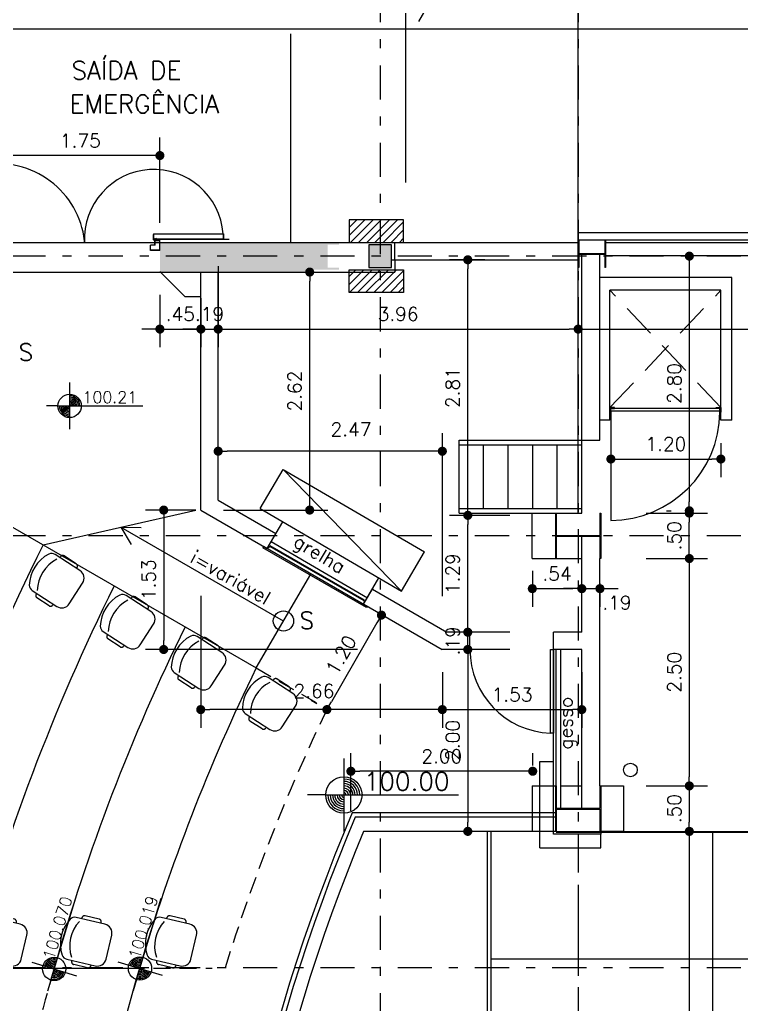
# Model space of a CAD drawing. Extents: x -14 to 107, y -33 to 53.
# Drawn here: x 45.4 to 53.34, y 33.62 to 44.45 of the extents above; entities that cross this region are included whole.
import ezdxf
from ezdxf.enums import TextEntityAlignment as Align

# ---------------------------------------------------------------- set-up
doc = ezdxf.new("R2010")
doc.units = 0
doc.header["$LTSCALE"] = 1.5
doc.header["$MEASUREMENT"] = 0
for name, pattern in [('DASHDOT', [1, 0.5, -0.25, 0, -0.25]), ('HIDDEN', [0.375, 0.25, -0.125]), ('HIDDEN2', [0.1875, 0.125, -0.0625])]:
    doc.linetypes.add(name, pattern=pattern)
doc.layers.get('0').update_dxf_attribs({"linetype": 'CONTINUOUS'})
doc.layers.get('DEFPOINTS').update_dxf_attribs({"linetype": 'CONTINUOUS'})
for name, color, linetype in [('A-MOBILIA', 1, 'CONTINUOUS'), ('A-PAREDE', 3, 'CONTINUOUS'), ('A-PORTAS', 7, 'CONTINUOUS'), ('A-SOLEIRA', 1, 'CONTINUOUS'), ('COTAS', 7, 'CONTINUOUS'), ('EIXOS', 32, 'DASHDOT'), ('EQUIP', 7, 'CONTINUOUS'), ('ESTR-METÁLICA', 4, 'CONTINUOUS'), ('FURO', 4, 'CONTINUOUS'), ('N-HACHURA', 1, 'HIDDEN'), ('N-LNHVISTA', 7, 'CONTINUOUS'), ('N-NOTACOES', 6, 'CONTINUOUS'), ('N-PROJEÇÃO', 1, 'HIDDEN'), ('N-TEXTO', 7, 'CONTINUOUS'), ('PILAR', 7, 'CONTINUOUS'), ('PILAREXIST', 7, 'CONTINUOUS'), ('PILARNOVO', 4, 'CONTINUOUS'), ('PISOPALCO', 1, 'CONTINUOUS'), ('PLACA-PRE-MOLDADA', 6, 'CONTINUOUS'), ('PLATEIA1', 7, 'CONTINUOUS'), ('REVEST', 2, 'CONTINUOUS'), ('SOLID', 251, 'CONTINUOUS'), ('T-FOLHA', 7, 'CONTINUOUS')]:
    doc.layers.add(name, color=color, linetype=linetype)
doc.layers.get('DEFPOINTS').off()
doc.styles.add('COTA', font='romans.shx')
doc.styles.add('REGUA-080', font='simplex', dxfattribs={"height": 0.15})
doc.styles.add('ROMANS', font='romans')
doc.dimstyles.new('DG060-1', dxfattribs={"dimscale": 0.1, "dimtxt": 1.5, "dimasz": 1, "dimexe": 2, "dimexo": 2.5, "dimgap": 0.9, "dimtad": 1, "dimzin": 4, "dimdsep": 46, "dimtxsty": 'COTA', "dimblk": 'DOT', "dimblk1": 'DOT', "dimblk2": 'DOT', "dimsah": 1, "dimcen": 0.09, "dimclrd": 1, "dimclre": 1, "dimclrt": 2, "dimadec": 0, "dimazin": 0, "dimtfac": 1, "dimtdec": 4, "dimtix": 1, "dimtmove": 2, "dimatfit": 3, "dimldrblk": 'DOT', "dimfxl": 1, "dimtvp": 2, "dimtolj": 1, "dimtzin": 0, "dimarcsym": 0})

# ---------------------------------------------------------------- blocks, each defined once
blk = doc.blocks.new('N-1109')
at = {"layer": 'N-NOTACOES'}
blk.add_line((0, 0.0315), (0, 0), dxfattribs=at)
blk.add_lwpolyline([(0.00146, 0.03155), (0.00546, 0.02463), (0.00146, 0.0177)], dxfattribs=at)
at = {"layer": 'N-NOTACOES', "style": 'ROMANS'}
blk.add_attdef('A', (-0.00562, 0.02217), '', height=0.004, dxfattribs=at)
blk = doc.blocks.new('CADEIRA55')
at = {"layer": 'A-MOBILIA'}
for p, q in [((-0.273, -0.363), (-0.273, -0.205)), ((-0.233, -0.117), (-0.233, -0.438)), ((0.237, -0.438), (0.237, -0.112)), ((0.277, -0.363), (0.277, -0.205)), ((-0.133, -0.538), (0.137, -0.538))]:
    blk.add_line(p, q, dxfattribs=at)
at = {"layer": 'A-MOBILIA', "linetype": 'HIDDEN'}
for p, q in [((-0.233, -0.175), (-0.243, -0.175)), ((0.237, -0.175), (0.247, -0.175)), ((-0.233, -0.393), (-0.243, -0.393)), ((0.237, -0.393), (0.247, -0.393))]:
    blk.add_line(p, q, dxfattribs=at)
at = {"layer": 'A-MOBILIA'}
for centre, radius, start, end in [((0.006, -0.397), 0.397, 60.2956, 121.4861), ((-0.163, -0.117), 0.07, 123.0438, 180), ((0.006, -0.502), 0.397, 60.2956, 121.4861), ((0.167, -0.112), 0.07, 0, 58.8307), ((-0.133, -0.438), 0.1, 180, 270), ((0.137, -0.438), 0.1, 270, 0)]:
    blk.add_arc(centre, radius, start, end, dxfattribs=at)
at = {"layer": 'A-MOBILIA', "linetype": 'HIDDEN'}
for centre, start, end in [((-0.243, -0.205), 90, 180), ((0.247, -0.205), 0, 90), ((-0.243, -0.363), 180, 270), ((0.247, -0.363), 270, 0)]:
    blk.add_arc(centre, 0.03, start, end, dxfattribs=at)
blk = doc.blocks.new('DOT')
at = {"color": 0, "linetype": 'ByBlock'}
blk.add_line((-0.5, 0), (-1, 0), dxfattribs=at)
at = {"color": 0, "linetype": 'ByBlock', "const_width": 0.5}
blk.add_lwpolyline([(-0.25, 0, 1), (0.25, 0, 1)], format="xyb", close=True, dxfattribs=at)
blk = doc.blocks.new('*D34')
at = {"color": 1, "linetype": 'ByBlock'}
for p, q in [((51.544, 39.753), (51.544, 46.713)), ((65.735, 40.65), (65.735, 46.713)), ((51.644, 46.513), (65.635, 46.513))]:
    blk.add_line(p, q, dxfattribs=at)
at = {"color": 1, "linetype": 'ByBlock', "xscale": 0.1, "yscale": 0.1, "zscale": 0.1, "rotation": 180}
blk.add_blockref('DOT', (51.544, 46.513), dxfattribs=at)
at = {"color": 1, "linetype": 'ByBlock', "xscale": 0.1, "yscale": 0.1, "zscale": 0.1}
blk.add_blockref('DOT', (65.735, 46.513), dxfattribs=at)
at = {"color": 2, "linetype": 'ByBlock', "insert": (58.639, 46.678), "char_height": 0.15, "attachment_point": 5, "style": 'COTA'}
blk.add_mtext('\\A1;14.19', dxfattribs=at)
blk = doc.blocks.new('*D62')
at = {"color": 1, "linetype": 'ByBlock'}
for p, q in [((46.944, 41.425), (46.944, 40.848)), ((47.395, 41.389), (47.395, 40.848)), ((46.844, 41.048), (46.744, 41.048)), ((46.944, 41.048), (47.395, 41.048)), ((47.495, 41.048), (47.595, 41.048))]:
    blk.add_line(p, q, dxfattribs=at)
at = {"color": 1, "linetype": 'ByBlock', "xscale": 0.1, "yscale": 0.1, "zscale": 0.1}
blk.add_blockref('DOT', (46.944, 41.048), dxfattribs=at)
at = {"color": 1, "linetype": 'ByBlock', "xscale": 0.1, "yscale": 0.1, "zscale": 0.1, "rotation": 180}
blk.add_blockref('DOT', (47.395, 41.048), dxfattribs=at)
at = {"color": 2, "linetype": 'ByBlock', "insert": (47.169, 41.213), "char_height": 0.15, "attachment_point": 5, "style": 'COTA'}
blk.add_mtext('\\A1;.45', dxfattribs=at)
blk = doc.blocks.new('*D63')
at = {"color": 1, "linetype": 'ByBlock'}
for p, q in [((47.585, 41.633), (47.585, 40.848)), ((47.395, 41.389), (47.395, 40.848)), ((47.295, 41.048), (47.195, 41.048)), ((47.395, 41.048), (47.585, 41.048)), ((47.685, 41.048), (47.785, 41.048))]:
    blk.add_line(p, q, dxfattribs=at)
at = {"color": 1, "linetype": 'ByBlock', "xscale": 0.1, "yscale": 0.1, "zscale": 0.1}
blk.add_blockref('DOT', (47.395, 41.048), dxfattribs=at)
at = {"color": 1, "linetype": 'ByBlock', "xscale": 0.1, "yscale": 0.1, "zscale": 0.1, "rotation": 180}
blk.add_blockref('DOT', (47.585, 41.048), dxfattribs=at)
at = {"color": 2, "linetype": 'ByBlock', "insert": (47.49, 41.213), "char_height": 0.15, "attachment_point": 5, "style": 'COTA'}
blk.add_mtext('\\A1;.19', dxfattribs=at)
blk = doc.blocks.new('*D64')
at = {"color": 1, "linetype": 'ByBlock'}
for p, q in [((47.585, 41.739), (47.585, 40.848)), ((51.545, 40.912), (51.545, 41.248)), ((47.685, 41.048), (51.445, 41.048))]:
    blk.add_line(p, q, dxfattribs=at)
at = {"color": 1, "linetype": 'ByBlock', "xscale": 0.1, "yscale": 0.1, "zscale": 0.1, "rotation": 180}
blk.add_blockref('DOT', (47.585, 41.048), dxfattribs=at)
at = {"color": 1, "linetype": 'ByBlock', "xscale": 0.1, "yscale": 0.1, "zscale": 0.1}
blk.add_blockref('DOT', (51.545, 41.048), dxfattribs=at)
at = {"color": 2, "linetype": 'ByBlock', "insert": (49.565, 41.213), "char_height": 0.15, "attachment_point": 5, "style": 'COTA'}
blk.add_mtext('\\A1;3.96', dxfattribs=at)
blk = doc.blocks.new('*D65')
at = {"color": 1, "linetype": 'ByBlock'}
for p, q in [((59.823, 41.807), (59.823, 40.848)), ((51.545, 40.912), (51.545, 41.248)), ((51.645, 41.048), (59.723, 41.048))]:
    blk.add_line(p, q, dxfattribs=at)
at = {"color": 1, "linetype": 'ByBlock', "xscale": 0.1, "yscale": 0.1, "zscale": 0.1, "rotation": 180}
blk.add_blockref('DOT', (51.545, 41.048), dxfattribs=at)
at = {"color": 1, "linetype": 'ByBlock', "xscale": 0.1, "yscale": 0.1, "zscale": 0.1}
blk.add_blockref('DOT', (59.823, 41.048), dxfattribs=at)
at = {"color": 2, "linetype": 'ByBlock', "insert": (55.684, 41.213), "char_height": 0.15, "attachment_point": 5, "style": 'COTA'}
blk.add_mtext('\\A1;8.28', dxfattribs=at)
blk = doc.blocks.new('*D69')
at = {"color": 1, "linetype": 'ByBlock'}
for p, q in [((47.344, 41.675), (48.792, 41.675)), ((48.592, 39.158), (48.592, 41.575)), ((47.643, 39.058), (48.792, 39.058))]:
    blk.add_line(p, q, dxfattribs=at)
at = {"color": 1, "linetype": 'ByBlock', "xscale": 0.1, "yscale": 0.1, "zscale": 0.1}
for p, rotation in [((48.592, 41.675), 90), ((48.592, 39.058), 270)]:
    blk.add_blockref('DOT', p, dxfattribs=dict(at, rotation=rotation))
at = {"color": 2, "linetype": 'ByBlock', "insert": (48.427, 40.366), "char_height": 0.15, "attachment_point": 5, "rotation": 90, "style": 'COTA'}
blk.add_mtext('\\A1;2.62', dxfattribs=at)
blk = doc.blocks.new('*D70')
at = {"color": 1, "linetype": 'ByBlock'}
for p, q in [((51.585, 38.232), (51.585, 38.394)), ((51.785, 38.25), (51.785, 37.994)), ((51.485, 38.194), (51.385, 38.194)), ((51.585, 38.194), (51.785, 38.194)), ((51.585, 38.194), (51.785, 38.194)), ((51.885, 38.194), (51.985, 38.194))]:
    blk.add_line(p, q, dxfattribs=at)
at = {"color": 1, "linetype": 'ByBlock', "xscale": 0.1, "yscale": 0.1, "zscale": 0.1}
blk.add_blockref('DOT', (51.585, 38.194), dxfattribs=at)
at = {"color": 1, "linetype": 'ByBlock', "xscale": 0.1, "yscale": 0.1, "zscale": 0.1, "rotation": 180}
blk.add_blockref('DOT', (51.785, 38.194), dxfattribs=at)
at = {"color": 2, "linetype": 'ByBlock', "insert": (51.972, 38.04), "char_height": 0.15, "attachment_point": 5, "style": 'COTA'}
blk.add_mtext('\\A1;.19', dxfattribs=at)
blk = doc.blocks.new('*D71')
at = {"color": 1, "linetype": 'ByBlock'}
for p, q in [((52.295, 38.525), (52.968, 38.525)), ((52.768, 38.425), (52.768, 36.125)), ((52.295, 36.025), (52.968, 36.025))]:
    blk.add_line(p, q, dxfattribs=at)
at = {"color": 1, "linetype": 'ByBlock', "xscale": 0.1, "yscale": 0.1, "zscale": 0.1}
for p, rotation in [((52.768, 38.525), 90), ((52.768, 36.025), 270)]:
    blk.add_blockref('DOT', p, dxfattribs=dict(at, rotation=rotation))
at = {"color": 2, "linetype": 'ByBlock', "insert": (52.603, 37.275), "char_height": 0.15, "attachment_point": 5, "rotation": 90, "style": 'COTA'}
blk.add_mtext('\\A1;2.50', dxfattribs=at)
blk = doc.blocks.new('*D72')
at = {"color": 1, "linetype": 'ByBlock'}
for p, q in [((52.295, 36.025), (52.968, 36.025)), ((52.768, 35.925), (52.768, 35.625)), ((52.295, 35.525), (52.968, 35.525))]:
    blk.add_line(p, q, dxfattribs=at)
at = {"color": 1, "linetype": 'ByBlock', "xscale": 0.1, "yscale": 0.1, "zscale": 0.1}
for p, rotation in [((52.768, 36.025), 90), ((52.768, 35.525), 270)]:
    blk.add_blockref('DOT', p, dxfattribs=dict(at, rotation=rotation))
at = {"color": 2, "linetype": 'ByBlock', "insert": (52.603, 35.775), "char_height": 0.15, "attachment_point": 5, "rotation": 90, "style": 'COTA'}
blk.add_mtext('\\A1;.50', dxfattribs=at)
blk = doc.blocks.new('*D73')
at = {"color": 1, "linetype": 'ByBlock'}
for p, q in [((52.295, 39.025), (52.968, 39.025)), ((52.768, 38.625), (52.768, 38.925)), ((52.295, 38.525), (52.968, 38.525))]:
    blk.add_line(p, q, dxfattribs=at)
at = {"color": 1, "linetype": 'ByBlock', "xscale": 0.1, "yscale": 0.1, "zscale": 0.1}
for p, rotation in [((52.768, 39.025), 90), ((52.768, 38.525), 270)]:
    blk.add_blockref('DOT', p, dxfattribs=dict(at, rotation=rotation))
at = {"color": 2, "linetype": 'ByBlock', "insert": (52.603, 38.775), "char_height": 0.15, "attachment_point": 5, "rotation": 90, "style": 'COTA'}
blk.add_mtext('\\A1;.50', dxfattribs=at)
blk = doc.blocks.new('*D74')
at = {"color": 1, "linetype": 'ByBlock'}
for p, q in [((52.295, 35.525), (52.968, 35.525)), ((52.768, 35.425), (52.768, 20.6)), ((52.295, 20.5), (52.968, 20.5))]:
    blk.add_line(p, q, dxfattribs=at)
at = {"color": 1, "linetype": 'ByBlock', "xscale": 0.1, "yscale": 0.1, "zscale": 0.1}
for p, rotation in [((52.768, 35.525), 90), ((52.768, 20.5), 270)]:
    blk.add_blockref('DOT', p, dxfattribs=dict(at, rotation=rotation))
at = {"color": 2, "linetype": 'ByBlock', "insert": (52.603, 28.013), "char_height": 0.15, "attachment_point": 5, "rotation": 90, "style": 'COTA'}
blk.add_mtext('\\A1;15.03', dxfattribs=at)
blk = doc.blocks.new('*D101')
at = {"color": 1, "linetype": 'ByBlock'}
for p, q in [((51.041, 38.389), (51.041, 37.994)), ((51.585, 37.975), (51.585, 38.394)), ((51.141, 38.194), (51.485, 38.194))]:
    blk.add_line(p, q, dxfattribs=at)
at = {"color": 1, "linetype": 'ByBlock', "xscale": 0.1, "yscale": 0.1, "zscale": 0.1, "rotation": 180}
blk.add_blockref('DOT', (51.041, 38.194), dxfattribs=at)
at = {"color": 1, "linetype": 'ByBlock', "xscale": 0.1, "yscale": 0.1, "zscale": 0.1}
blk.add_blockref('DOT', (51.585, 38.194), dxfattribs=at)
at = {"color": 2, "linetype": 'ByBlock', "insert": (51.313, 38.359), "char_height": 0.15, "attachment_point": 5, "style": 'COTA'}
blk.add_mtext('\\A1;.54', dxfattribs=at)
blk = doc.blocks.new('*D102')
at = {"color": 1, "linetype": 'ByBlock'}
for p, q in [((50.795, 39), (50.131, 39)), ((50.331, 37.815), (50.331, 38.9)), ((50.795, 37.715), (50.131, 37.715))]:
    blk.add_line(p, q, dxfattribs=at)
at = {"color": 1, "linetype": 'ByBlock', "xscale": 0.1, "yscale": 0.1, "zscale": 0.1}
for p, rotation in [((50.331, 39), 90), ((50.331, 37.715), 270)]:
    blk.add_blockref('DOT', p, dxfattribs=dict(at, rotation=rotation))
at = {"color": 2, "linetype": 'ByBlock', "insert": (50.166, 38.358), "char_height": 0.15, "attachment_point": 5, "rotation": 90, "style": 'COTA'}
blk.add_mtext('\\A1;1.29', dxfattribs=at)
blk = doc.blocks.new('*D103')
at = {"color": 1, "linetype": 'ByBlock'}
for p, q in [((50.519, 41.81), (50.131, 41.81)), ((50.331, 39.1), (50.331, 41.71)), ((50.795, 39), (50.131, 39))]:
    blk.add_line(p, q, dxfattribs=at)
at = {"color": 1, "linetype": 'ByBlock', "xscale": 0.1, "yscale": 0.1, "zscale": 0.1}
for p, rotation in [((50.331, 41.81), 90), ((50.331, 39), 270)]:
    blk.add_blockref('DOT', p, dxfattribs=dict(at, rotation=rotation))
at = {"color": 2, "linetype": 'ByBlock', "insert": (50.166, 40.405), "char_height": 0.15, "attachment_point": 5, "rotation": 90, "style": 'COTA'}
blk.add_mtext('\\A1;2.81', dxfattribs=at)
blk = doc.blocks.new('N-1901')
at = {"layer": 'N-NOTACOES', "color": 1}
for p, q in [((0, 0.004), (0, -0.004)), ((-0.002, 0), (-0.004, 0)), ((-0.002, 0), (0.0126, 0))]:
    blk.add_line(p, q, dxfattribs=at)
blk.add_circle((0, 0), 0.002, dxfattribs=at)
at = {"layer": 'N-NOTACOES', "color": 2}
for radius, start, end in [(0.00175, 0, 90), (0.0015, 0, 90), (0.00125, 0, 90), (0.001, 0, 90), (0.00075, 0, 90), (0.0005, 0, 90), (0.00025, 0, 90), (0.00175, 180, 270), (0.0015, 180, 270), (0.00125, 180, 270), (0.001, 180, 270), (0.00075, 180, 270), (0.0005, 180, 270), (0.00025, 180, 270)]:
    blk.add_arc((0, 0), radius, start, end, dxfattribs=at)
at = {"layer": 'N-NOTACOES', "color": 2, "style": 'ROMANS'}
blk.add_attdef('COTAP', text='', height=0.002, dxfattribs=at).set_placement((0.00691, 0.0015), align=Align.MIDDLE)
blk = doc.blocks.new('*D128')
at = {"color": 1, "linetype": 'ByBlock'}
for p, q in [((50.795, 37.525), (50.131, 37.525)), ((50.331, 37.425), (50.331, 35.625)), ((50.795, 35.525), (50.131, 35.525))]:
    blk.add_line(p, q, dxfattribs=at)
at = {"color": 1, "linetype": 'ByBlock', "xscale": 0.1, "yscale": 0.1, "zscale": 0.1}
for p, rotation in [((50.331, 37.525), 90), ((50.331, 35.525), 270)]:
    blk.add_blockref('DOT', p, dxfattribs=dict(at, rotation=rotation))
at = {"color": 2, "linetype": 'ByBlock', "insert": (50.166, 36.525), "char_height": 0.15, "attachment_point": 5, "rotation": 90, "style": 'COTA'}
blk.add_mtext('\\A1;2.00', dxfattribs=at)
blk = doc.blocks.new('*D129')
at = {"color": 1, "linetype": 'ByBlock'}
for p, q in [((50.051, 37.275), (50.051, 36.664)), ((51.585, 37.275), (51.585, 36.664)), ((50.151, 36.864), (51.485, 36.864))]:
    blk.add_line(p, q, dxfattribs=at)
at = {"color": 1, "linetype": 'ByBlock', "xscale": 0.1, "yscale": 0.1, "zscale": 0.1, "rotation": 180}
blk.add_blockref('DOT', (50.051, 36.864), dxfattribs=at)
at = {"color": 1, "linetype": 'ByBlock', "xscale": 0.1, "yscale": 0.1, "zscale": 0.1}
blk.add_blockref('DOT', (51.585, 36.864), dxfattribs=at)
at = {"color": 2, "linetype": 'ByBlock', "insert": (50.818, 37.029), "char_height": 0.15, "attachment_point": 5, "style": 'COTA'}
blk.add_mtext('\\A1;1.53', dxfattribs=at)
blk = doc.blocks.new('REFORÇO')
at = {"layer": 'PILARNOVO'}
h = blk.add_hatch(dxfattribs=at)
h.set_pattern_fill('ANSI31', color=1, scale=0.02, style=0)
h.set_pattern_definition([(45, (7.864, 25.70115), (-0.04490128, 0.04490128), [])])
h.paths.add_polyline_path([(49.325, 42.001), (49.625, 42.001), (49.625, 42.251), (49.325, 42.251)])
h.paths.add_polyline_path([(49.325, 41.701), (49.325, 41.451), (49.625, 41.451), (49.625, 41.701)])
h.paths.add_polyline_path([(49.325, 41.701), (49.025, 41.701), (49.025, 41.451), (49.325, 41.451)])
h.paths.add_polyline_path([(49.025, 42.001), (49.325, 42.001), (49.325, 42.251), (49.025, 42.251)])
for points in [[(49.025, 42.001), (49.625, 42.001), (49.625, 42.251), (49.025, 42.251)], [(49.025, 41.701), (49.625, 41.701), (49.625, 41.451), (49.025, 41.451)]]:
    blk.add_lwpolyline(points, close=True, dxfattribs=at)
blk = doc.blocks.new('*D165')
at = {"color": 1, "linetype": 'ByBlock'}
for p, q in [((47.34, 39.058), (46.786, 39.058)), ((46.986, 38.958), (46.986, 37.625)), ((49.116, 37.525), (46.786, 37.525))]:
    blk.add_line(p, q, dxfattribs=at)
at = {"color": 1, "linetype": 'ByBlock', "xscale": 0.1, "yscale": 0.1, "zscale": 0.1}
for p, rotation in [((46.986, 39.058), 90), ((46.986, 37.525), 270)]:
    blk.add_blockref('DOT', p, dxfattribs=dict(at, rotation=rotation))
at = {"color": 2, "linetype": 'ByBlock', "insert": (46.821, 38.292), "char_height": 0.15, "attachment_point": 5, "rotation": 90, "style": 'COTA'}
blk.add_mtext('\\A1;1.53', dxfattribs=at)
blk = doc.blocks.new('*D166')
at = {"color": 1, "linetype": 'ByBlock'}
for p, q in [((47.393, 38.114), (47.393, 36.664)), ((50.051, 37.275), (50.051, 36.664)), ((49.951, 36.864), (47.493, 36.864))]:
    blk.add_line(p, q, dxfattribs=at)
at = {"color": 1, "linetype": 'ByBlock', "xscale": 0.1, "yscale": 0.1, "zscale": 0.1, "rotation": 180}
blk.add_blockref('DOT', (47.393, 36.864), dxfattribs=at)
at = {"color": 1, "linetype": 'ByBlock', "xscale": 0.1, "yscale": 0.1, "zscale": 0.1}
blk.add_blockref('DOT', (50.051, 36.864), dxfattribs=at)
at = {"color": 2, "linetype": 'ByBlock', "insert": (48.639, 37.068), "char_height": 0.15, "attachment_point": 5, "style": 'COTA'}
blk.add_mtext('\\A1;2.66', dxfattribs=at)
blk = doc.blocks.new('PILAR_CAIXA')
at = {"layer": 'PILARNOVO', "linetype": 'ByBlock'}
for p, q in [((51.545, 42.025), (51.545, 41.725)), ((51.545, 42.025), (51.551, 42.025)), ((51.551, 42.025), (51.551, 41.878)), ((51.839, 42.025), (51.839, 41.878)), ((51.839, 42.025), (51.845, 42.025)), ((51.845, 42.025), (51.845, 41.725)), ((51.551, 41.872), (51.551, 41.725)), ((51.695, 41.872), (51.695, 41.878)), ((51.839, 41.872), (51.839, 41.725)), ((51.551, 41.725), (51.545, 41.725)), ((51.845, 41.725), (51.839, 41.725)), ((51.295, 39.025), (51.295, 38.525)), ((51.295, 39.025), (51.305, 39.025)), ((51.305, 39.025), (51.305, 38.78)), ((51.785, 39.025), (51.785, 38.78)), ((51.785, 39.025), (51.795, 39.025)), ((51.795, 39.025), (51.795, 38.525)), ((51.305, 38.77), (51.305, 38.525)), ((51.545, 38.77), (51.545, 38.78)), ((51.785, 38.77), (51.785, 38.525)), ((51.305, 38.525), (51.295, 38.525)), ((51.795, 38.525), (51.785, 38.525)), ((51.295, 36.025), (51.295, 35.525)), ((51.295, 36.025), (51.305, 36.025)), ((51.305, 36.025), (51.305, 35.78)), ((51.785, 36.025), (51.785, 35.78)), ((51.785, 36.025), (51.795, 36.025)), ((51.795, 36.025), (51.795, 35.525)), ((51.305, 35.77), (51.305, 35.525)), ((51.545, 35.77), (51.545, 35.78)), ((51.785, 35.77), (51.785, 35.525)), ((51.305, 35.525), (51.295, 35.525)), ((51.795, 35.525), (51.785, 35.525))]:
    blk.add_line(p, q, dxfattribs=at)
for points in [[(51.551, 41.878), (51.839, 41.878)], [(51.551, 41.872), (51.839, 41.872)], [(51.305, 38.78), (51.785, 38.78)], [(51.305, 38.77), (51.785, 38.77)], [(51.305, 35.78), (51.785, 35.78)], [(51.305, 35.77), (51.785, 35.77)]]:
    blk.add_lwpolyline(points, dxfattribs=at)
blk = doc.blocks.new('*D205')
at = {"color": 1, "linetype": 'ByBlock'}
for p, q in [((47.585, 39.732), (47.585, 39.905)), ((50.051, 38.113), (50.051, 39.905)), ((49.951, 39.705), (47.685, 39.705))]:
    blk.add_line(p, q, dxfattribs=at)
at = {"color": 1, "linetype": 'ByBlock', "xscale": 0.1, "yscale": 0.1, "zscale": 0.1, "rotation": 180}
blk.add_blockref('DOT', (47.585, 39.705), dxfattribs=at)
at = {"color": 1, "linetype": 'ByBlock', "xscale": 0.1, "yscale": 0.1, "zscale": 0.1}
blk.add_blockref('DOT', (50.051, 39.705), dxfattribs=at)
at = {"color": 2, "linetype": 'ByBlock', "insert": (49.046, 39.945), "char_height": 0.15, "attachment_point": 5, "style": 'COTA'}
blk.add_mtext('\\A1;2.47', dxfattribs=at)
blk = doc.blocks.new('*D206')
at = {"color": 1, "linetype": 'ByBlock'}
for p, q in [((49.331, 37.817), (48.831, 36.951)), ((48.669, 36.928), (48.607, 36.964))]:
    blk.add_line(p, q, dxfattribs=at)
at = {"color": 1, "linetype": 'ByBlock', "xscale": 0.1, "yscale": 0.1, "zscale": 0.1}
for p, rotation in [((49.381, 37.903), 59.99999999999994), ((48.781, 36.864), 240)]:
    blk.add_blockref('DOT', p, dxfattribs=dict(at, rotation=rotation))
at = {"color": 2, "linetype": 'ByBlock', "insert": (48.938, 37.466), "char_height": 0.15, "attachment_point": 5, "rotation": 60, "style": 'COTA'}
blk.add_mtext('\\A1;1.20', dxfattribs=at)
blk = doc.blocks.new('*D207')
at = {"color": 1, "linetype": 'ByBlock'}
for p, q in [((50.331, 37.815), (50.331, 37.915)), ((50.545, 37.715), (50.131, 37.715)), ((50.331, 37.525), (50.331, 37.715)), ((50.545, 37.525), (50.131, 37.525)), ((50.331, 37.425), (50.331, 37.325))]:
    blk.add_line(p, q, dxfattribs=at)
at = {"color": 1, "linetype": 'ByBlock', "xscale": 0.1, "yscale": 0.1, "zscale": 0.1}
for p, rotation in [((50.331, 37.715), 270), ((50.331, 37.525), 90)]:
    blk.add_blockref('DOT', p, dxfattribs=dict(at, rotation=rotation))
at = {"color": 2, "linetype": 'ByBlock', "insert": (50.166, 37.62), "char_height": 0.15, "attachment_point": 5, "rotation": 90, "style": 'COTA'}
blk.add_mtext('\\A1;.19', dxfattribs=at)
blk = doc.blocks.new('*D209')
at = {"color": 1, "linetype": 'ByBlock'}
for p, q in [((45.194, 42.125), (45.194, 43.156)), ((46.944, 42.216), (46.944, 43.156)), ((46.844, 42.956), (45.294, 42.956))]:
    blk.add_line(p, q, dxfattribs=at)
at = {"color": 1, "linetype": 'ByBlock', "xscale": 0.1, "yscale": 0.1, "zscale": 0.1, "rotation": 180}
blk.add_blockref('DOT', (45.194, 42.956), dxfattribs=at)
at = {"color": 1, "linetype": 'ByBlock', "xscale": 0.1, "yscale": 0.1, "zscale": 0.1}
blk.add_blockref('DOT', (46.944, 42.956), dxfattribs=at)
at = {"color": 2, "linetype": 'ByBlock', "insert": (46.069, 43.121), "char_height": 0.15, "attachment_point": 5, "style": 'COTA'}
blk.add_mtext('\\A1;1.75', dxfattribs=at)
blk = doc.blocks.new('*D262')
at = {"color": 1, "linetype": 'ByBlock'}
for p, q in [((53.015, 41.85), (52.968, 41.85)), ((52.768, 41.75), (52.768, 39.15)), ((52.518, 39.05), (52.568, 39.05))]:
    blk.add_line(p, q, dxfattribs=at)
at = {"color": 1, "linetype": 'ByBlock', "xscale": 0.1, "yscale": 0.1, "zscale": 0.1}
for p, rotation in [((52.768, 41.85), 90), ((52.768, 39.05), 270)]:
    blk.add_blockref('DOT', p, dxfattribs=dict(at, rotation=rotation))
at = {"color": 2, "linetype": 'ByBlock', "insert": (52.603, 40.45), "char_height": 0.15, "attachment_point": 5, "rotation": 90, "style": 'COTA'}
blk.add_mtext('\\A1;2.80', dxfattribs=at)
blk = doc.blocks.new('*D373')
at = {"color": 1, "linetype": 'ByBlock'}
for p, q in [((49.045, 35.75), (49.045, 36.386)), ((51.045, 36.25), (51.045, 36.386)), ((50.945, 36.186), (49.145, 36.186))]:
    blk.add_line(p, q, dxfattribs=at)
at = {"color": 1, "linetype": 'ByBlock', "xscale": 0.1, "yscale": 0.1, "zscale": 0.1, "rotation": 180}
blk.add_blockref('DOT', (49.045, 36.186), dxfattribs=at)
at = {"color": 1, "linetype": 'ByBlock', "xscale": 0.1, "yscale": 0.1, "zscale": 0.1}
blk.add_blockref('DOT', (51.045, 36.186), dxfattribs=at)
at = {"color": 2, "linetype": 'ByBlock', "insert": (50.045, 36.351), "char_height": 0.15, "attachment_point": 5, "style": 'COTA'}
blk.add_mtext('\\A1;2.00', dxfattribs=at)
blk = doc.blocks.new('*D380')
at = {"color": 1, "linetype": 'ByBlock'}
for p, q in [((53.115, 39.795), (53.115, 39.419)), ((52.005, 39.619), (53.015, 39.619))]:
    blk.add_line(p, q, dxfattribs=at)
at = {"color": 1, "linetype": 'ByBlock', "xscale": 0.1, "yscale": 0.1, "zscale": 0.1, "rotation": 180}
blk.add_blockref('DOT', (51.905, 39.619), dxfattribs=at)
at = {"color": 1, "linetype": 'ByBlock', "xscale": 0.1, "yscale": 0.1, "zscale": 0.1}
blk.add_blockref('DOT', (53.115, 39.619), dxfattribs=at)
at = {"color": 2, "linetype": 'ByBlock', "insert": (52.51, 39.784), "char_height": 0.15, "attachment_point": 5, "style": 'COTA'}
blk.add_mtext('\\A1;1.20', dxfattribs=at)

msp = doc.modelspace()

# ---------------------------------------------------------------- hatches: boundary and pattern name
at = {"layer": 'PILAR'}
msp.add_hatch(color=256, dxfattribs=at).paths.add_polyline_path([(49.491, 41.9751), (49.241, 41.9751), (49.241, 41.7251), (49.491, 41.7251)])
at = {"layer": 'SOLID'}
h = msp.add_hatch(color=256, dxfattribs=at)
h.paths.add_polyline_path([(45.194, 42), (41.1604, 42), (41.1604, 41.8501), (45.194, 41.8501)])
h.paths.add_polyline_path([(45.194, 41.8501), (41.1604, 41.8501), (41.1604, 41.7001), (41.3103, 41.7001), (41.3103, 41.675), (45.194, 41.675), (45.194, 41.75)])
h.paths.add_polyline_path([(48.7903, 41.9751), (48.9153, 41.9751), (48.9153, 42), (46.944, 42), (46.944, 41.9133), (46.944, 41.8501), (48.7903, 41.8501)])
h.paths.add_polyline_path([(48.7903, 41.8501), (46.944, 41.8501), (46.944, 41.675), (48.5743, 41.675), (48.5743, 41.7011), (48.9153, 41.7011), (48.9153, 41.7251), (48.7903, 41.7251)])

# ---------------------------------------------------------------- linework, layer by layer
at = {"layer": 'A-PAREDE'}
for p, q in [((0, 44.35), (60.0148, 44.35)), ((46.944, 42), (51.5447, 42)), ((59.6703, 41.9951), (51.8447, 41.9951)), ((49.491, 41.81), (51.5447, 41.81)), ((49.529, 41.81), (51.5447, 41.81)), ((49.529, 41.81), (49.529, 41.675)), ((59.6703, 41.8551), (51.8447, 41.8551)), ((46.944, 41.675), (49.529, 41.675)), ((47.3948, 39.0584), (47.3948, 41.675)), ((47.5848, 39.1681), (47.5848, 41.675)), ((47.5848, 39.1681), (48.2205, 38.8011)), ((47.3948, 39.0584), (48.1255, 38.6365)), ((48.1255, 38.6365), (48.2225, 38.8032)), ((51.5847, 37.7151), (51.5847, 38.7702)), ((51.7847, 36.0251), (51.7847, 38.5252)), ((49.185, 38.0217), (49.2863, 38.1973)), ((49.2813, 38.1886), (50.1015, 37.7151)), ((49.1863, 38.0241), (50.0506, 37.5251)), ((50.3547, 37.7151), (50.1015, 37.7151)), ((50.3547, 37.5188), (50.3547, 37.7151)), ((51.5847, 37.7151), (51.2747, 37.7151)), ((51.2747, 37.5274), (51.2747, 37.7151)), ((50.3547, 37.5251), (50.0506, 37.5251)), ((51.5847, 37.5251), (51.2747, 37.5251)), ((51.5847, 35.7801), (51.5847, 37.5251)), ((51.2947, 35.5251), (49.1855, 35.5251))]:
    msp.add_line(p, q, dxfattribs=at)
at = {"layer": 'A-PAREDE', "color": 2}
for p, q in [((51.3047, 36.0251), (51.3047, 37.5274)), ((51.3547, 35.7848), (51.3547, 37.5274))]:
    msp.add_line(p, q, dxfattribs=at)
at = {"layer": 'A-PAREDE'}
msp.add_arc((67.1576, 28.0025), 19.4829, 157.28733, 202.56898, dxfattribs=at)
at = {"layer": 'A-PORTAS'}
for p, q in [((46.913, 42.0348), (46.8648, 42.0348)), ((46.8711, 42.089), (46.8711, 42.0369)), ((46.8711, 42.089), (46.8732, 42.089)), ((46.8711, 42.0369), (46.8732, 42.0369)), ((46.8732, 42.0959), (46.8732, 42.0369)), ((46.8732, 42.0959), (46.8807, 42.0959)), ((46.8732, 42.038), (46.8807, 42.038)), ((46.8752, 42.0939), (46.8752, 42.04)), ((46.8752, 42.0939), (46.8807, 42.0939)), ((46.8752, 42.04), (46.8807, 42.04)), ((46.8807, 42.0959), (47.6427, 42.0959)), ((46.8807, 42.0959), (46.8807, 42.0939)), ((46.8807, 42.0939), (47.6413, 42.0939)), ((46.8807, 42.04), (47.6413, 42.04)), ((46.8807, 42.04), (46.8807, 42.038)), ((46.8807, 42.038), (47.6427, 42.038)), ((46.944, 42.0182), (46.89, 42.0182)), ((46.89, 41.9722), (46.89, 42.0182)), ((46.9425, 42.0167), (46.8915, 42.0167)), ((46.8915, 41.9707), (46.8915, 42.0167)), ((46.9425, 41.9148), (46.9425, 42.0167)), ((46.944, 41.9133), (46.944, 42.0182)), ((47.4508, 42.0366), (47.7048, 42.0366)), ((47.4508, 42.0352), (47.7048, 42.0352)), ((47.6413, 42.0939), (47.6413, 42.04)), ((47.6427, 42.0959), (47.6427, 42.038)), ((47.6427, 42.089), (47.6427, 42.038)), ((47.7048, 42.0352), (47.7048, 42.0366)), ((46.8395, 41.9722), (46.839, 41.9717)), ((46.839, 41.9133), (46.839, 41.9722)), ((46.89, 41.9722), (46.839, 41.9722)), ((46.944, 41.9133), (46.839, 41.9133)), ((46.8915, 41.9707), (46.8405, 41.9707)), ((46.8405, 41.9148), (46.8405, 41.9707)), ((46.9425, 41.9148), (46.8405, 41.9148))]:
    msp.add_line(p, q, dxfattribs=at)
msp.add_lwpolyline([(51.2747, 37.5251), (51.2747, 36.6051), (51.2397, 36.6051), (51.2397, 37.5251)], close=True, dxfattribs=at)
msp.add_circle((46.889, 42.0305), 0.0124, dxfattribs=at)
for centre, radius, start, end in [((45.1634, 41.9086), 0.958, 6.66518, 99.78508), ((46.8367, 41.9254), 0.116, 73.54454, 73.84122), ((46.9613, 42.1365), 0.1079, 234.84382, 263.22432), ((46.93, 42.0138), 0.0128, 20.23189, 78.01316), ((51.2747, 37.5244), 0.92, 179.95852, 267.81976)]:
    msp.add_arc(centre, radius, start, end, dxfattribs=at)
at = {"layer": 'A-SOLEIRA'}
for p, q in [((45.194, 42), (46.944, 42)), ((45.194, 41.675), (46.944, 41.675))]:
    msp.add_line(p, q, dxfattribs=at)
at = {"layer": 'EIXOS', "ltscale": 0.5}
for p, q in [((49.366, 48.1976), (49.366, -4.8398)), ((51.5447, 48.1976), (51.5447, -4.8398)), ((78.8353, 41.8501), (-5.9475, 41.8501)), ((78.8353, 38.7751), (-5.9475, 38.7751)), ((78.8353, 34.0251), (-5.9475, 34.0251))]:
    msp.add_line(p, q, dxfattribs=at)
at = {"layer": 'EIXOS'}
msp.add_line((51.5847, 39.8252), (51.7847, 39.8252), dxfattribs=at)
at = {"layer": 'EQUIP', "linetype": 'Continuous'}
for p, q in [((48.0471, 39.0734), (48.2986, 39.5055)), ((48.2986, 39.5055), (49.8542, 38.6)), ((48.2986, 39.5055), (49.6027, 38.1678)), ((48.0471, 39.0734), (49.6027, 38.1678)), ((48.1238, 38.6337), (48.2955, 38.9288)), ((48.0851, 38.656), (48.0774, 38.6427)), ((49.2237, 37.9994), (48.0851, 38.656)), ((48.1687, 38.7108), (49.2274, 38.0945)), ((49.2159, 37.9861), (48.0774, 38.6427)), ((49.6027, 38.1678), (49.8542, 38.6)), ((49.185, 38.0217), (49.3542, 38.3125)), ((49.2237, 37.9994), (49.2159, 37.9861))]:
    msp.add_line(p, q, dxfattribs=at)
at = {"layer": 'EQUIP', "color": 1}
for p, q in [((48.153, 38.6575), (48.1257, 38.6326)), ((48.153, 38.6575), (48.1574, 38.6651)), ((49.1913, 38.0588), (48.153, 38.6575)), ((49.1957, 38.0664), (48.1574, 38.6651)), ((49.1913, 38.0588), (49.1831, 38.0228)), ((49.1913, 38.0588), (49.1957, 38.0664))]:
    msp.add_line(p, q, dxfattribs=at)
at = {"layer": 'FURO'}
msp.add_circle((52.1197, 36.2001), 0.075, dxfattribs=at)
at = {"layer": 'N-HACHURA', "linetype": 'Continuous'}
for p, q in [((53.2347, 41.6151), (51.7847, 41.6151)), ((51.7847, 40.0451), (51.7847, 41.6151)), ((53.2347, 40.0451), (53.2347, 41.6151)), ((53.1147, 41.4751), (51.8947, 41.4751)), ((51.8947, 40.0451), (51.8947, 41.4751)), ((53.1147, 40.0451), (53.1147, 41.4751)), ((53.1047, 40.1751), (51.9047, 40.1751)), ((53.1047, 40.1451), (51.9047, 40.1451)), ((51.9047, 40.1451), (51.9047, 38.9451)), ((53.2347, 40.0451), (53.1147, 40.0451))]:
    msp.add_line(p, q, dxfattribs=at)
at = {"layer": 'N-HACHURA'}
for p, q in [((51.8947, 40.1851), (53.1147, 41.4751)), ((53.1147, 40.1851), (51.8947, 41.4751)), ((51.9047, 40.1451), (51.9047, 40.1751)), ((53.1047, 40.1451), (53.1047, 40.1751)), ((53.1047, 40.1451), (53.1047, 40.1751)), ((51.8947, 40.0451), (51.7847, 40.0451))]:
    msp.add_line(p, q, dxfattribs=at)
at = {"layer": 'N-HACHURA', "linetype": 'Continuous'}
msp.add_arc((51.9047, 40.1451), 1.2, 270, 359.52649, dxfattribs=at)
at = {"layer": 'N-LNHVISTA'}
for p, q in [((48.3847, 42), (48.3847, 44.2937)), ((51.5447, 39.0252), (51.5447, 41.7)), ((50.2347, 39.8252), (51.5847, 39.8252)), ((50.2347, 39.0252), (50.2347, 39.8252)), ((50.2347, 39.7752), (51.5847, 39.7752)), ((50.5047, 39.0752), (50.5047, 39.7752)), ((50.7747, 39.0752), (50.7747, 39.7752)), ((51.0447, 39.0752), (51.0447, 39.7752)), ((51.3147, 39.0752), (51.3147, 39.7752)), ((51.5847, 39.0252), (51.5847, 39.8252)), ((50.2347, 39.0752), (51.5847, 39.0752)), ((50.2347, 39.0252), (51.5847, 39.0252)), ((51.2747, 35.4951), (51.2747, 37.5274)), ((51.1247, 35.3451), (51.1247, 36.2951)), ((51.1247, 36.2951), (51.2747, 36.2951)), ((51.2947, 35.7298), (49.0604, 35.7298)), ((51.2947, 35.6798), (49.0934, 35.6798)), ((50.5447, 35.5251), (50.5447, 20.5251)), ((51.7947, 35.5251), (51.7947, 35.4951)), ((52.0447, 35.5251), (51.7947, 35.5251)), ((51.7947, 35.4951), (51.2747, 35.4951)), ((51.7947, 35.3451), (51.7947, 35.4951)), ((51.1247, 35.3451), (51.7947, 35.3451))]:
    msp.add_line(p, q, dxfattribs=at)
at = {"layer": 'N-LNHVISTA', "color": 7}
for p, q in [((51.5847, 39.0252), (51.5847, 41.8721)), ((51.7847, 39.8252), (51.7847, 41.8781)), ((51.0408, 38.5252), (51.0408, 39.0252)), ((51.0408, 39.0252), (51.5847, 39.0252)), ((51.0408, 38.5252), (51.5847, 38.5252)), ((51.0408, 36.0251), (51.0408, 35.5251)), ((51.0408, 36.0251), (51.3047, 36.0251)), ((51.3547, 36.0251), (51.5847, 36.0251))]:
    msp.add_line(p, q, dxfattribs=at)
at = {"layer": 'N-LNHVISTA'}
for centre, radius, start, end in [((46.878, 42.04), 0.7633, 4.19818, 183.00668), ((45.2636, 42.0411), 0.8531, 357.23976, 2.68605), ((67.1576, 28.0025), 19.6779, 156.87824, 202.97906), ((67.1576, 28.0025), 19.6279, 156.97459, 202.88245)]:
    msp.add_arc(centre, radius, start, end, dxfattribs=at)
at = {"layer": 'N-NOTACOES', "color": 1}
msp.add_line((46.5156, 38.8703), (48.3012, 37.8394), dxfattribs=at)
at = {"layer": 'N-NOTACOES', "color": 3}
for q in [(46.7383, 38.8676), (46.6292, 38.6788)]:
    msp.add_line((46.5156, 38.8703), q, dxfattribs=at)
msp.add_circle((48.303, 37.8383), 0.1112, dxfattribs=at)
at = {"layer": 'N-PROJEÇÃO', "ltscale": 0.5}
for p, q in [((48.0024, 37.3219), (48.7838, 36.8708)), ((46.5854, 34.0201), (47.5193, 34.0201))]:
    msp.add_line(p, q, dxfattribs=at)
at = {"layer": 'N-PROJEÇÃO'}
msp.add_line((51.5447, 35.5), (51.5447, 20.5), dxfattribs=at)
at = {"layer": 'N-PROJEÇÃO', "ltscale": 0.5}
msp.add_arc((67.1576, 27.9774), 20.4129, 154.17194, 162.78131, dxfattribs=at)
at = {"layer": 'PILAR'}
msp.add_lwpolyline([(49.241, 41.9751), (49.241, 41.7251), (49.491, 41.7251), (49.491, 41.9751)], close=True, dxfattribs=at)
at = {"layer": 'PILARNOVO', "linetype": 'ByBlock'}
for p, q in [((51.8447, 42.0251), (51.8447, 41.7251)), ((51.2947, 36.0251), (51.2947, 35.5251)), ((51.3047, 36.0251), (51.3047, 35.7801)), ((51.7847, 36.0251), (51.7847, 35.7801)), ((51.7947, 36.0251), (51.7947, 35.5251)), ((51.3047, 35.7701), (51.3047, 35.5251)), ((51.7847, 35.7701), (51.7847, 35.5251))]:
    msp.add_line(p, q, dxfattribs=at)
for points in [[(51.3047, 35.7801), (51.7847, 35.7801)], [(51.3047, 35.7701), (51.7847, 35.7701)]]:
    msp.add_lwpolyline(points, dxfattribs=at)
at = {"layer": 'PISOPALCO'}
for p, q in [((50.5847, 35.5251), (50.5847, 20.5251)), ((51.3047, 35.5251), (64.7047, 35.5251)), ((51.3047, 35.5151), (64.7047, 35.5151)), ((53.0247, 35.5251), (53.0247, 20.5251)), ((50.5847, 34.1251), (65.8047, 34.1251))]:
    msp.add_line(p, q, dxfattribs=at)
at = {"layer": 'PLACA-PRE-MOLDADA'}
for p, q in [((59.8594, 42.1051), (51.5447, 42.1051)), ((51.5447, 42.0251), (51.5447, 42.1051)), ((59.8233, 42.0251), (51.5447, 42.0251))]:
    msp.add_line(p, q, dxfattribs=at)
at = {"layer": 'PLATEIA1'}
for p, q in [((43.0348, 40.19), (48.0024, 37.3219)), ((51.9447, 40.1851), (51.8947, 40.1851)), ((51.8947, 40.1851), (51.8947, 40.1351)), ((51.9047, 40.1351), (51.9047, 40.1751)), ((51.9047, 40.1751), (51.9447, 40.1751)), ((51.9447, 40.1751), (51.9447, 40.1851)), ((53.0647, 40.1751), (53.0647, 40.1851)), ((53.0647, 40.1751), (53.0647, 40.1851)), ((53.0647, 40.1851), (53.1147, 40.1851)), ((53.1047, 40.1751), (53.0647, 40.1751)), ((53.1047, 40.1351), (53.1047, 40.1751)), ((53.1147, 40.1851), (53.1147, 40.1351)), ((51.8947, 40.1351), (51.9047, 40.1351)), ((53.1147, 40.1351), (53.1047, 40.1351)), ((45.6591, 38.6748), (47.3402, 39.0584)), ((48.0024, 37.3219), (48.6036, 38.3547)), ((35.6183, 34.0201), (46.7192, 34.0201))]:
    msp.add_line(p, q, dxfattribs=at)
for radius, start, end in [(24.0129, 153.54562, 165.42538), (23.1129, 153.68387, 164.84452), (22.2129, 153.83334, 164.21478), (21.3129, 153.99548, 163.52963), (21.3129, 163.52963, 189.62085)]:
    msp.add_arc((67.1576, 27.9774), radius, start, end, dxfattribs=at)
at = {"layer": 'PLATEIA1', "linetype": 'HIDDEN2'}
msp.add_arc((66.2207, 27.9774), 21.3129, 163.52963, 167.4183, dxfattribs=at)
at = {"layer": 'REVEST'}
for q in [(46.9421, 41.6809), (47.3948, 41.4078)]:
    msp.add_line((47.219, 41.4078), q, dxfattribs=at)
at = {"layer": 'SOLID', "linetype": 'ByBlock'}
msp.add_line((49.529, 41.81), (49.529, 42), dxfattribs=at)
at = {"layer": 'T-FOLHA'}
for p, q in [((51.7947, 36.0251), (52.0447, 36.0251)), ((52.0447, 36.0251), (52.0447, 35.5251))]:
    msp.add_line(p, q, dxfattribs=at)

# ---------------------------------------------------------------- block references
at = {"layer": 'COTAS', "linetype": 'ByBlock'}
msp.add_blockref('REFORÇO', (0, 0), dxfattribs=at)
at = {"layer": 'DEFPOINTS'}
for p, rotation in [((45.5681, 38.4321), 57.0457289917384), ((46.3491, 37.9812), 57.0457289917384), ((47.1302, 37.5302), 57.0457289917384), ((47.9114, 37.0791), 57.0457289917384), ((44.9264, 34.3739), 76.71526676159822), ((45.8588, 34.3739), 76.71526676159822), ((46.793, 34.3739), 76.71526676159822)]:
    msp.add_blockref('CADEIRA55', p, dxfattribs=dict(at, rotation=rotation))
at = {"layer": 'ESTR-METÁLICA'}
msp.add_blockref('PILAR_CAIXA', (0, 0), dxfattribs=at)
at = {"layer": 'N-LNHVISTA', "xscale": 64, "yscale": 64, "zscale": 64}
msp.add_blockref('N-1901', (45.9511, 40.2029), dxfattribs=at).add_auto_attribs({'COTAP': '100.21'})
at = {"layer": 'N-LNHVISTA', "xscale": 64, "yscale": 64, "zscale": 64, "rotation": 73.153731434541}
for p, values in [((46.7249, 34.0177), {'COTAP': '100.019'}), ((45.7816, 34.0122), {'COTAP': '100.070'})]:
    msp.add_blockref('N-1901', p, dxfattribs=at).add_auto_attribs(values)
at = {"layer": 'N-NOTACOES', "xscale": 100, "yscale": 100, "zscale": 100}
msp.add_blockref('N-1901', (48.9676, 35.9252), dxfattribs=at).add_auto_attribs({'COTAP': '100.00'})
at = {"layer": 'PILAREXIST', "xscale": 100, "yscale": 100, "zscale": 100}
msp.add_blockref('N-1109', (49.6441, 42.6596), dxfattribs=at).add_auto_attribs({'A': 'D'})

# ---------------------------------------------------------------- texts
at = {"layer": 'N-TEXTO', "color": 3, "style": 'REGUA-080'}
for s, p in [('SAÍDA DE ', (45.9716, 43.7928)), ('EMERGÊNCIA', (45.9509, 43.4235))]:
    msp.add_text(s, height=0.2, dxfattribs=at).set_placement(p)
at = {"layer": 'N-TEXTO', "color": 2, "linetype": 'ByBlock', "char_height": 0.1875, "attachment_point": 1, "style": 'COTA'}
for insert in [(45.3901, 40.8885), (48.4803, 37.9389)]:
    msp.add_mtext('S', dxfattribs=dict(at, insert=insert))
at = {"layer": 'N-TEXTO', "color": 2, "linetype": 'ByBlock', "char_height": 0.15, "attachment_point": 1, "style": 'COTA'}
for s, insert, rotation in [('grelha', (48.475, 38.7991), 329), ('i=variável', (47.3353, 38.6218), 330.30159), ('gesso', (51.333, 36.4254), 90)]:
    msp.add_mtext(s, dxfattribs=dict(at, insert=insert, rotation=rotation))

# ---------------------------------------------------------------- dimensions: what is measured, and where the dimension line sits
at = {"layer": 'COTAS'}
for base, p1, p2, picture, middle in [((65.7347, 46.5133), (51.544, 39.5034), (65.7347, 40.4), '*D34', (58.6393, 46.6783)), ((45.194, 42.9559), (46.944, 41.9657), (45.194, 41.875), '*D209', (46.069, 43.1209)), ((59.8233, 41.0483), (51.5447, 40.6617), (59.8233, 42.0565), '*D65', (55.684, 41.2133)), ((51.5447, 41.0483), (47.5847, 41.9887), (51.5447, 40.6617), '*D64', (49.5647, 41.2133)), ((47.5847, 41.0483), (47.3947, 41.6387), (47.5847, 41.8826), '*D63', (47.4897, 41.2133)), ((47.3947, 41.0483), (46.944, 41.675), (47.3947, 41.6387), '*D62', (47.1694, 41.2133)), ((51.5847, 38.1937), (51.0408, 38.6389), (51.5847, 37.7249), '*D101', (51.3127, 38.3587)), ((51.5847, 36.864), (50.0506, 37.5251), (51.5847, 37.5251), '*D129', (50.8176, 37.029)), ((49.0447, 36.186), (51.0447, 36.0001), (49.0447, 35.5), '*D373', (50.0447, 36.351))]:
    dim = msp.add_linear_dim(base=base, p1=p1, p2=p2, dimstyle='DG060-1', dxfattribs=at)
    dim.commit()
    dim.dimension.update_dxf_attribs({"geometry": picture, "text_midpoint": middle})
for base, p1, p2, picture, middle in [((50.3305, 41.81), (51.0447, 39.0001), (50.7686, 41.81), '*D103', (50.1655, 40.405)), ((48.5922, 41.675), (47.3933, 39.0578), (47.094, 41.675), '*D69', (48.4272, 40.3664)), ((46.9863, 37.5251), (47.5902, 39.0584), (49.366, 37.5251), '*D165', (46.8213, 38.2918)), ((50.33051, 39.00009), (51.04468, 37.7151), (51.04468, 39.00009), '*D102', (50.16551, 38.35759)), ((52.7682, 39.0252), (52.0447, 38.5252), (52.0447, 39.0252), '*D73', (52.6032, 38.7752)), ((52.7682, 36.0251), (52.0447, 38.5252), (52.0447, 36.0251), '*D71', (52.6032, 37.2752)), ((50.3305, 35.5251), (51.0447, 37.5251), (51.0447, 35.5251), '*D128', (50.1655, 36.5251)), ((52.7682, 35.5251), (52.0447, 36.0251), (52.0447, 35.5251), '*D72', (52.6032, 35.7751)), ((52.76821, 20.50009), (52.04467, 35.52512), (52.04468, 20.50009), '*D74', (52.60321, 28.0126))]:
    dim = msp.add_linear_dim(base=base, p1=p1, p2=p2, angle=90, dimstyle='DG060-1', dxfattribs=at)
    dim.commit()
    dim.dimension.update_dxf_attribs({"geometry": picture, "text_midpoint": middle})
for base, p1, p2, picture, middle in [((47.5848, 39.7054), (50.0506, 37.8626), (47.5848, 39.4825), '*D205', (49.0462, 39.9454)), ((47.3933, 36.864), (50.0506, 37.5251), (47.3933, 38.3635), '*D166', (48.6386, 37.068))]:
    dim = msp.add_linear_dim(base=base, p1=p1, p2=p2, dimstyle='DG060-1', dxfattribs=at)
    dim.commit()
    dim.dimension.update_dxf_attribs({"geometry": picture, "text_midpoint": middle, "dimtype": 160})
dim = msp.add_linear_dim(base=(51.7847, 38.1937), p1=(51.5847, 37.9821), p2=(51.7847, 38.5001), text='.19', dimstyle='DG060-1', dxfattribs=at)
dim.commit()
dim.dimension.update_dxf_attribs({"geometry": '*D70', "text_midpoint": (51.9715, 38.0402), "dimtype": 160})
at = {"layer": 'N-HACHURA'}
dim = msp.add_aligned_dim(p1=(49.486, 37.8423), p2=(48.886, 36.8031), distance=-0.1218, dimstyle='DG060-1', override={"dimse1": 1}, dxfattribs=at)
dim.commit()
dim.dimension.update_dxf_attribs({"geometry": '*D206', "text_midpoint": (48.9376, 37.4661)})
at = {"layer": 'N-LNHVISTA'}
dim = msp.add_linear_dim(base=(50.3305, 37.7151), p1=(50.7947, 37.5251), p2=(50.7947, 37.7151), angle=90, dimstyle='DG060-1', dxfattribs=at)
dim.commit()
dim.dimension.update_dxf_attribs({"geometry": '*D207', "text_midpoint": (50.1655, 37.6201)})
at = {"layer": 'PLATEIA1'}
dim = msp.add_linear_dim(base=(53.1147, 39.6194), p1=(51.9047, 40.0451), p2=(53.1147, 40.0451), text='1.20', dimstyle='DG060-1', override={"dimse1": 1}, dxfattribs=at)
dim.commit()
dim.dimension.update_dxf_attribs({"geometry": '*D380', "text_midpoint": (52.5097, 39.7844)})
at = {"layer": 'SOLID'}
dim = msp.add_linear_dim(base=(52.7682, 39.0502), p1=(52.7655, 41.8501), p2=(52.7682, 39.0502), angle=90, dimstyle='DG060-1', dxfattribs=at)
dim.commit()
dim.dimension.update_dxf_attribs({"geometry": '*D262', "text_midpoint": (52.6032, 40.4502)})

doc.saveas('drawing.dxf')
